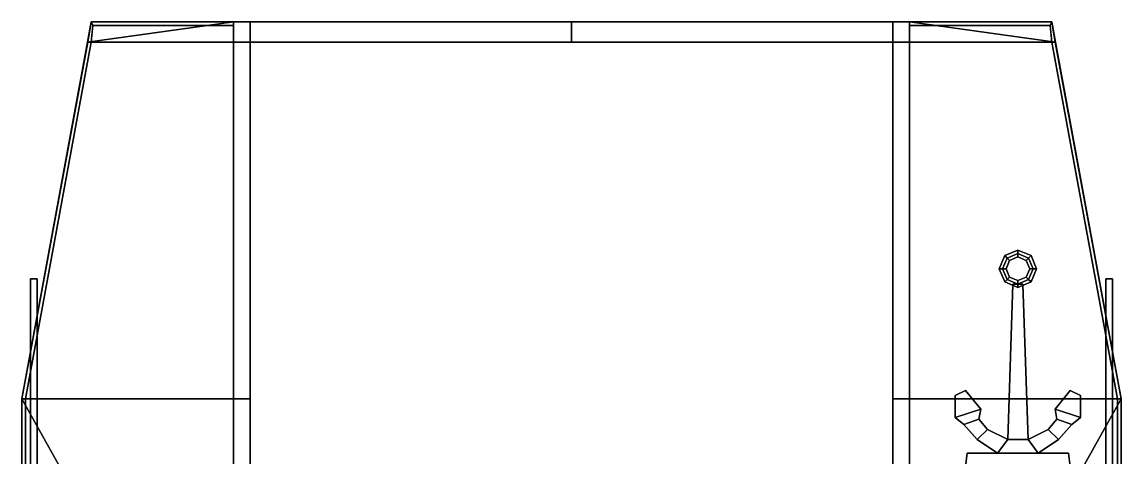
# Model space of a CAD drawing. Header units: millimetres. Extents: x -3.3 to 3.3, y -23.5 to 37.3.
# Drawn here: x -3.25 to 3.25, y 20.91 to 23.48 of the extents above; entities that cross this region are included whole.
import ezdxf

# ---------------------------------------------------------------- set-up
doc = ezdxf.new("R2010")
doc.units = ezdxf.units.MM
for name, color, linetype in [('doors', 1, 'Continuous'), ('railings', 6, 'Continuous'), ('ramp', 3, 'Continuous')]:
    doc.layers.add(name, color=color, linetype=linetype)

msp = doc.modelspace()

# ---------------------------------------------------------------- linework, layer by layer
for points in [[(-2.8621, 23.36, 2.17), (-3.25, 21.25, 2.17), (-2, 19.01, 2.17), (-2, 23.48, 2.17)], [(-2.84, 23.48, 1.07), (-2.8621, 23.36, 0.97), (-2.8621, 23.36, 2.17), (-2.84, 23.48, 2.17)], [(-1.9, 23.48, 1.07), (-1.9, 23.36, 0.97), (-2.8621, 23.36, 0.97), (-2.84, 23.48, 1.07)], [(-2.84, 23.48, 2.17), (-2.8621, 23.36, 2.17), (-2, 23.48, 2.17)], [(-2.84, 23.48, 2.17), (-2.86, 23.36, 2.17), (-2.86, 23.36, 2.74), (-2.84, 23.48, 2.74)], [(-2.83, 23.46, 2.17), (-2.84, 23.36, 2.17), (-2.86, 23.36, 2.17), (-2.84, 23.48, 2.17)], [(-2.84, 23.48, 2.74), (-2.86, 23.36, 2.74), (-2.84, 23.36, 2.74), (-2.83, 23.46, 2.74)], [(-1.9, 23.48, 2.17), (-1.9, 23.48, 1.07), (-2.84, 23.48, 1.07), (-2.84, 23.48, 2.17)], [(-2, 23.48, 2.74), (-2, 23.48, 2.17), (-2.84, 23.48, 2.17), (-2.84, 23.48, 2.74)], [(-2.84, 23.48, 2.17), (-2, 23.48, 2.17), (-2, 23.46, 2.17), (-2.83, 23.46, 2.17)], [(-2.83, 23.46, 2.74), (-2, 23.46, 2.74), (-2, 23.48, 2.74), (-2.84, 23.48, 2.74)], [(-2, 23.46, 2.74), (-2, 23.46, 2.17), (-2, 23.48, 2.17), (-2, 23.48, 2.74)], [(2.84, 23.48, 2.17), (2.84, 23.48, 1.07), (1.9, 23.48, 1.07), (1.9, 23.48, 2.17)], [(2.84, 23.48, 1.07), (2.8621, 23.36, 0.97), (1.9, 23.36, 0.97), (1.9, 23.48, 1.07)], [(2, 23.48, 2.17), (2, 19.01, 2.17), (3.25, 21.25, 2.17), (2.8621, 23.36, 2.17)], [(2, 23.48, 2.74), (2, 23.48, 2.17), (2, 23.46, 2.17), (2, 23.46, 2.74)], [(2.84, 23.48, 2.74), (2.84, 23.48, 2.17), (2, 23.48, 2.17), (2, 23.48, 2.74)], [(2, 23.48, 2.17), (2.84, 23.48, 2.17), (2.83, 23.46, 2.17), (2, 23.46, 2.17)], [(2, 23.48, 2.17), (2, 23.48, 2.17), (2.8621, 23.36, 2.17), (2.84, 23.48, 2.17)], [(2, 23.46, 2.74), (2.83, 23.46, 2.74), (2.84, 23.48, 2.74), (2, 23.48, 2.74)], [(2.84, 23.48, 2.17), (2.86, 23.36, 2.17), (2.84, 23.36, 2.17), (2.83, 23.46, 2.17)], [(2.83, 23.46, 2.74), (2.84, 23.36, 2.74), (2.86, 23.36, 2.74), (2.84, 23.48, 2.74)], [(2.8621, 23.36, 2.17), (2.8621, 23.36, 0.97), (2.84, 23.48, 1.07), (2.84, 23.48, 2.17)], [(2.86, 23.36, 2.74), (2.86, 23.36, 2.17), (2.84, 23.48, 2.17), (2.84, 23.48, 2.74)], [(-2.84, 23.36, 2.74), (-2.84, 23.36, 2.17), (-2.83, 23.46, 2.17), (-2.83, 23.46, 2.74)], [(-2.83, 23.46, 2.17), (-2, 23.46, 2.17), (-2, 23.46, 2.74), (-2.83, 23.46, 2.74)], [(2, 23.46, 2.17), (2.83, 23.46, 2.17), (2.83, 23.46, 2.74), (2, 23.46, 2.74)], [(2.83, 23.46, 2.17), (2.84, 23.36, 2.17), (2.84, 23.36, 2.74), (2.83, 23.46, 2.74)], [(-2.8621, 23.36, 0.97), (-3.25, 21.25, 0.49), (-3.25, 21.25, 2.17), (-2.8621, 23.36, 2.17)], [(-1.9, 23.36, 0.97), (-1.9, 21.25, 0.49), (-3.25, 21.25, 0.49), (-2.8621, 23.36, 0.97)], [(-2.86, 23.36, 2.17), (-3.25, 21.25, 2.17), (-3.25, 21.25, 2.59), (-2.86, 23.36, 2.74)], [(-2.84, 23.36, 2.17), (-3.23, 21.25, 2.17), (-3.25, 21.25, 2.17), (-2.86, 23.36, 2.17)], [(-2.86, 23.36, 2.74), (-3.25, 21.25, 2.59), (-3.23, 21.25, 2.59), (-2.84, 23.36, 2.74)], [(-3.23, 21.25, 2.59), (-3.23, 21.25, 2.17), (-2.84, 23.36, 2.17), (-2.84, 23.36, 2.74)], [(2.8621, 23.36, 0.97), (3.25, 21.25, 0.49), (1.9, 21.25, 0.49), (1.9, 23.36, 0.97)], [(2.84, 23.36, 2.74), (3.23, 21.25, 2.59), (3.25, 21.25, 2.59), (2.86, 23.36, 2.74)], [(2.86, 23.36, 2.17), (3.25, 21.25, 2.17), (3.23, 21.25, 2.17), (2.84, 23.36, 2.17)], [(2.84, 23.36, 2.17), (3.23, 21.25, 2.17), (3.23, 21.25, 2.59), (2.84, 23.36, 2.74)], [(3.25, 21.25, 2.59), (3.25, 21.25, 2.17), (2.86, 23.36, 2.17), (2.86, 23.36, 2.74)], [(3.25, 21.25, 2.17), (3.25, 21.25, 0.49), (2.8621, 23.36, 0.97), (2.8621, 23.36, 2.17)], [(2.64, 22.13, 2.22), (2.64, 22.11, 2.2), (2.5764, 22.0836, 2.2), (2.5622, 22.0978, 2.22)], [(2.64, 22.11, 2.24), (2.64, 22.13, 2.22), (2.5622, 22.0978, 2.22), (2.5764, 22.0836, 2.24)], [(2.64, 22.09, 2.22), (2.64, 22.11, 2.24), (2.5764, 22.0836, 2.24), (2.5905, 22.0695, 2.22)], [(2.64, 22.11, 2.2), (2.64, 22.09, 2.22), (2.5905, 22.0695, 2.22), (2.5764, 22.0836, 2.2)], [(2.7178, 22.0978, 2.22), (2.7036, 22.0836, 2.2), (2.64, 22.11, 2.2), (2.64, 22.13, 2.22)], [(2.7036, 22.0836, 2.24), (2.7178, 22.0978, 2.22), (2.64, 22.13, 2.22), (2.64, 22.11, 2.24)], [(2.6895, 22.0695, 2.22), (2.7036, 22.0836, 2.24), (2.64, 22.11, 2.24), (2.64, 22.09, 2.22)], [(2.7036, 22.0836, 2.2), (2.6895, 22.0695, 2.22), (2.64, 22.09, 2.22), (2.64, 22.11, 2.2)], [(2.5622, 22.0978, 2.22), (2.5764, 22.0836, 2.2), (2.55, 22.02, 2.2), (2.53, 22.02, 2.22)], [(2.5764, 22.0836, 2.24), (2.5622, 22.0978, 2.22), (2.53, 22.02, 2.22), (2.55, 22.02, 2.24)], [(2.5905, 22.0695, 2.22), (2.5764, 22.0836, 2.24), (2.55, 22.02, 2.24), (2.57, 22.02, 2.22)], [(2.5764, 22.0836, 2.2), (2.5905, 22.0695, 2.22), (2.57, 22.02, 2.22), (2.55, 22.02, 2.2)], [(2.71, 22.02, 2.22), (2.73, 22.02, 2.24), (2.7036, 22.0836, 2.24), (2.6895, 22.0695, 2.22)], [(2.73, 22.02, 2.2), (2.71, 22.02, 2.22), (2.6895, 22.0695, 2.22), (2.7036, 22.0836, 2.2)], [(2.75, 22.02, 2.22), (2.73, 22.02, 2.2), (2.7036, 22.0836, 2.2), (2.7178, 22.0978, 2.22)], [(2.73, 22.02, 2.24), (2.75, 22.02, 2.22), (2.7178, 22.0978, 2.22), (2.7036, 22.0836, 2.24)], [(2.53, 22.02, 2.22), (2.55, 22.02, 2.2), (2.5764, 21.9564, 2.2), (2.5622, 21.9422, 2.22)], [(2.55, 22.02, 2.24), (2.53, 22.02, 2.22), (2.5622, 21.9422, 2.22), (2.5764, 21.9564, 2.24)], [(2.57, 22.02, 2.22), (2.55, 22.02, 2.24), (2.5764, 21.9564, 2.24), (2.5905, 21.9705, 2.22)], [(2.55, 22.02, 2.2), (2.57, 22.02, 2.22), (2.5905, 21.9705, 2.22), (2.5764, 21.9564, 2.2)], [(2.5905, 21.9705, 2.22), (2.5764, 21.9564, 2.24), (2.64, 21.93, 2.24), (2.64, 21.95, 2.22)], [(2.5764, 21.9564, 2.2), (2.5905, 21.9705, 2.22), (2.64, 21.95, 2.22), (2.64, 21.93, 2.2)], [(2.64, 21.95, 2.22), (2.64, 21.93, 2.24), (2.7036, 21.9564, 2.24), (2.6895, 21.9705, 2.22)], [(2.64, 21.93, 2.2), (2.64, 21.95, 2.22), (2.6895, 21.9705, 2.22), (2.7036, 21.9564, 2.2)], [(2.6895, 21.9705, 2.22), (2.7036, 21.9564, 2.24), (2.73, 22.02, 2.24), (2.71, 22.02, 2.22)], [(2.7036, 21.9564, 2.2), (2.6895, 21.9705, 2.22), (2.71, 22.02, 2.22), (2.73, 22.02, 2.2)], [(2.7178, 21.9422, 2.22), (2.7036, 21.9564, 2.2), (2.73, 22.02, 2.2), (2.75, 22.02, 2.22)], [(2.7036, 21.9564, 2.24), (2.7178, 21.9422, 2.22), (2.75, 22.02, 2.22), (2.73, 22.02, 2.24)], [(2.5622, 21.9422, 2.22), (2.5764, 21.9564, 2.2), (2.64, 21.93, 2.2), (2.64, 21.91, 2.22)], [(2.5764, 21.9564, 2.24), (2.5622, 21.9422, 2.22), (2.64, 21.91, 2.22), (2.64, 21.93, 2.24)], [(2.61, 21.93, 2.2), (2.58, 21.01, 2.17), (2.58, 21.01, 2.27), (2.61, 21.93, 2.24)], [(2.67, 21.93, 2.2), (2.7, 21.01, 2.17), (2.58, 21.01, 2.17), (2.61, 21.93, 2.2)], [(2.58, 21.01, 2.27), (2.7, 21.01, 2.27), (2.67, 21.93, 2.24), (2.61, 21.93, 2.24)], [(2.61, 21.93, 2.24), (2.67, 21.93, 2.24), (2.67, 21.93, 2.2), (2.61, 21.93, 2.2)], [(2.64, 21.91, 2.22), (2.64, 21.93, 2.2), (2.7036, 21.9564, 2.2), (2.7178, 21.9422, 2.22)], [(2.64, 21.93, 2.24), (2.64, 21.91, 2.22), (2.7178, 21.9422, 2.22), (2.7036, 21.9564, 2.24)], [(2.67, 21.93, 2.24), (2.7, 21.01, 2.27), (2.7, 21.01, 2.17), (2.67, 21.93, 2.2)], [(2.33, 21.3, 2.17), (2.27, 21.27, 2.17), (2.27, 21.27, 2.27), (2.33, 21.3, 2.27)], [(2.42, 21.19, 2.17), (2.27, 21.14, 2.17), (2.27, 21.27, 2.17), (2.33, 21.3, 2.17)], [(2.27, 21.27, 2.27), (2.27, 21.14, 2.27), (2.42, 21.19, 2.27), (2.33, 21.3, 2.27)], [(2.27, 21.27, 2.17), (2.27, 21.14, 2.17), (2.27, 21.14, 2.27), (2.27, 21.27, 2.27)], [(2.33, 21.3, 2.27), (2.42, 21.19, 2.27), (2.42, 21.19, 2.17), (2.33, 21.3, 2.17)], [(2.86, 21.19, 2.27), (3.01, 21.14, 2.27), (3.01, 21.27, 2.27), (2.95, 21.3, 2.27)], [(2.95, 21.3, 2.17), (2.86, 21.19, 2.17), (2.86, 21.19, 2.27), (2.95, 21.3, 2.27)], [(3.01, 21.27, 2.17), (3.01, 21.14, 2.17), (2.86, 21.19, 2.17), (2.95, 21.3, 2.17)], [(2.95, 21.3, 2.27), (3.01, 21.27, 2.27), (3.01, 21.27, 2.17), (2.95, 21.3, 2.17)], [(3.01, 21.27, 2.27), (3.01, 21.14, 2.27), (3.01, 21.14, 2.17), (3.01, 21.27, 2.17)], [(-3.25, 21.25, 0.49), (-3.25, 19.01), (-3.25, 19.01, 2.17), (-3.25, 21.25, 2.17)], [(-1.9, 21.25, 0.49), (-1.9, 20.46, 0.3172), (-3.25, 19.01), (-3.25, 21.25, 0.49)], [(-3.25, 21.25, 2.17), (-3.25, 19.01, 2.17), (-2, 19.01, 2.17)], [(-3.25, 21.25, 2.17), (-3.25, 18.01, 2.17), (-3.25, 18.01, 2.3), (-3.25, 21.25, 2.59)], [(-3.25, 21.25, 2.59), (-3.25, 18.01, 2.3), (-3.25, 18.08, 2.38), (-3.25, 21.25, 2.59)], [(-3.25, 21.25, 2.59), (-3.25, 18.08, 2.38), (-3.23, 18.08, 2.38), (-3.23, 21.25, 2.59)], [(-3.23, 18.01, 2.3), (-3.23, 18.01, 2.17), (-3.23, 21.25, 2.17), (-3.23, 21.25, 2.59)], [(-3.23, 18.08, 2.38), (-3.23, 18.01, 2.3), (-3.23, 21.25, 2.59)], [(3.25, 21.25, 0.49), (3.25, 19.01), (1.9, 20.46, 0.3172), (1.9, 21.25, 0.49)], [(2, 19.01, 2.17), (2, 19.01, 2.17), (3.25, 19.01, 2.17), (3.25, 21.25, 2.17)], [(2.41, 21.13, 2.17), (2.32, 21.1, 2.17), (2.27, 21.14, 2.17), (2.42, 21.19, 2.17)], [(2.27, 21.14, 2.27), (2.32, 21.1, 2.27), (2.41, 21.13, 2.27), (2.42, 21.19, 2.27)], [(2.42, 21.19, 2.27), (2.41, 21.13, 2.27), (2.41, 21.13, 2.17), (2.42, 21.19, 2.17)], [(2.87, 21.13, 2.27), (2.96, 21.1, 2.27), (3.01, 21.14, 2.27), (2.86, 21.19, 2.27)], [(2.86, 21.19, 2.17), (2.87, 21.13, 2.17), (2.87, 21.13, 2.27), (2.86, 21.19, 2.27)], [(3.01, 21.14, 2.17), (2.96, 21.1, 2.17), (2.87, 21.13, 2.17), (2.86, 21.19, 2.17)], [(3.23, 21.25, 2.59), (3.23, 18.01, 2.3), (3.23, 18.08, 2.38), (3.23, 21.25, 2.59)], [(3.23, 21.25, 2.59), (3.23, 18.08, 2.38), (3.25, 18.08, 2.38), (3.25, 21.25, 2.59)], [(3.23, 21.25, 2.17), (3.23, 18.01, 2.17), (3.23, 18.01, 2.3), (3.23, 21.25, 2.59)], [(3.25, 19.01, 2.17), (3.25, 19.01), (3.25, 21.25, 0.49), (3.25, 21.25, 2.17)], [(3.25, 18.08, 2.38), (3.25, 18.01, 2.3), (3.25, 21.25, 2.59)], [(3.25, 18.01, 2.3), (3.25, 18.01, 2.17), (3.25, 21.25, 2.17), (3.25, 21.25, 2.59)], [(2.27, 21.14, 2.17), (2.32, 21.1, 2.17), (2.32, 21.1, 2.27), (2.27, 21.14, 2.27)], [(2.46, 21.07, 2.17), (2.4, 21.01, 2.17), (2.32, 21.1, 2.17), (2.41, 21.13, 2.17)], [(2.32, 21.1, 2.27), (2.4, 21.01, 2.27), (2.46, 21.07, 2.27), (2.41, 21.13, 2.27)], [(2.41, 21.13, 2.27), (2.46, 21.07, 2.27), (2.46, 21.07, 2.17), (2.41, 21.13, 2.17)], [(2.82, 21.07, 2.27), (2.88, 21.01, 2.27), (2.96, 21.1, 2.27), (2.87, 21.13, 2.27)], [(2.87, 21.13, 2.17), (2.82, 21.07, 2.17), (2.82, 21.07, 2.27), (2.87, 21.13, 2.27)], [(2.96, 21.1, 2.17), (2.88, 21.01, 2.17), (2.82, 21.07, 2.17), (2.87, 21.13, 2.17)], [(3.01, 21.14, 2.27), (2.96, 21.1, 2.27), (2.96, 21.1, 2.17), (3.01, 21.14, 2.17)], [(2.32, 21.1, 2.17), (2.4, 21.01, 2.17), (2.4, 21.01, 2.27), (2.32, 21.1, 2.27)], [(2.58, 21.01, 2.17), (2.52, 20.93, 2.17), (2.4, 21.01, 2.17), (2.46, 21.07, 2.17)], [(2.4, 21.01, 2.27), (2.52, 20.93, 2.27), (2.58, 21.01, 2.27), (2.46, 21.07, 2.27)], [(2.46, 21.07, 2.27), (2.58, 21.01, 2.27), (2.58, 21.01, 2.17), (2.46, 21.07, 2.17)], [(2.7, 21.01, 2.27), (2.76, 20.93, 2.27), (2.88, 21.01, 2.27), (2.82, 21.07, 2.27)], [(2.82, 21.07, 2.17), (2.7, 21.01, 2.17), (2.7, 21.01, 2.27), (2.82, 21.07, 2.27)], [(2.88, 21.01, 2.17), (2.76, 20.93, 2.17), (2.7, 21.01, 2.17), (2.82, 21.07, 2.17)], [(2.96, 21.1, 2.27), (2.88, 21.01, 2.27), (2.88, 21.01, 2.17), (2.96, 21.1, 2.17)], [(2.4, 21.01, 2.17), (2.52, 20.93, 2.17), (2.52, 20.93, 2.27), (2.4, 21.01, 2.27)], [(2.7, 21.01, 2.17), (2.76, 20.93, 2.17), (2.52, 20.93, 2.17), (2.58, 21.01, 2.17)], [(2.52, 20.93, 2.27), (2.76, 20.93, 2.27), (2.7, 21.01, 2.27), (2.58, 21.01, 2.27)], [(2.88, 21.01, 2.27), (2.76, 20.93, 2.27), (2.76, 20.93, 2.17), (2.88, 21.01, 2.17)], [(2.34, 20.93, 2.17), (2.33, 20.85, 2.17), (2.33, 20.85, 2.27), (2.34, 20.93, 2.27)], [(2.94, 20.93, 2.17), (2.95, 20.85, 2.17), (2.33, 20.85, 2.17), (2.34, 20.93, 2.17)], [(2.33, 20.85, 2.27), (2.95, 20.85, 2.27), (2.94, 20.93, 2.27), (2.34, 20.93, 2.27)], [(2.34, 20.93, 2.27), (2.52, 20.93, 2.27), (2.52, 20.93, 2.17), (2.34, 20.93, 2.17)], [(2.76, 20.93, 2.27), (2.94, 20.93, 2.27), (2.94, 20.93, 2.17), (2.76, 20.93, 2.17)], [(2.94, 20.93, 2.27), (2.95, 20.85, 2.27), (2.95, 20.85, 2.17), (2.94, 20.93, 2.17)]]:
    msp.add_3dface(points)
at = {"color": 3}
for points in [[(-2, 23.48, 2.17), (-2, 11.72, 2.17), (-2, 11.72, 3.41), (-2, 23.48, 2.27)], [(-2, 23.48, 2.27), (-2, 11.72, 3.41), (-1.9, 11.72, 3.41), (-1.9, 23.48, 2.27)], [(-1.9, 23.48, 2.27), (-1.9, 23.48, 2.17), (-2, 23.48, 2.17), (-2, 23.48, 2.27)], [(-1.9, 23.48, 2.17), (-1.9, 23.36, 0.97), (-1.9, 23.36, 0.97), (-1.9, 23.48, 1.07)], [(-1.9, 23.48, 2.17), (-1.9, 20.46, 0.39), (-1.9, 21.25, 0.49), (-1.9, 23.36, 0.97)], [(-1.9, 23.48, 2.17), (-1.9, 11.72, 3.32), (-1.9, 18.62, 0.39), (-1.9, 20.46, 0.39)], [(-1.9, 23.48, 2.17), (-1.9, 23.48, 2.27), (-1.9, 11.72, 3.41), (-1.9, 11.72, 3.32)], [(1.9, 23.48, 1.07), (1.9, 23.36, 0.97), (1.9, 23.36, 0.97), (1.9, 23.48, 2.17)], [(1.9, 23.36, 0.97), (1.9, 21.25, 0.49), (1.9, 20.46, 0.39), (1.9, 23.48, 2.17)], [(1.9, 20.46, 0.39), (1.9, 18.62, 0.39), (1.9, 11.72, 3.32), (1.9, 23.48, 2.17)], [(1.9, 11.72, 3.32), (1.9, 11.72, 3.41), (1.9, 23.48, 2.27), (1.9, 23.48, 2.17)], [(1.9, 23.48, 2.27), (1.9, 11.72, 3.41), (2, 11.72, 3.41), (2, 23.48, 2.27)], [(2, 23.48, 2.27), (2, 23.48, 2.17), (1.9, 23.48, 2.17), (1.9, 23.48, 2.27)], [(2, 11.72, 3.41), (2, 11.72, 2.17), (2, 23.48, 2.17), (2, 23.48, 2.27)], [(-1.9, 21.25, 0.49), (-1.9, 21.25, 0.49), (-1.9, 20.46, 0.39), (-1.9, 20.46, 0.3172)], [(1.9, 20.46, 0.3172), (1.9, 20.46, 0.39), (1.9, 21.25, 0.49)]]:
    msp.add_3dface(points, dxfattribs=at)
at = {"layer": 'doors'}
for points in [[(0, 23.48, 2.17), (0, 23.48, 1.07), (-1.9, 23.48, 1.07), (-1.9, 23.48, 2.17)], [(-1.9, 23.48, 1.07), (-1.9, 23.36, 1.04), (-1.9, 23.36, 2.17), (-1.9, 23.48, 2.17)], [(0, 23.48, 1.07), (0, 23.36, 1.04), (-1.9, 23.36, 1.04), (-1.9, 23.48, 1.07)], [(-1.9, 23.48, 2.17), (-1.9, 23.36, 2.17), (0, 23.36, 2.17), (0, 23.48, 2.17)], [(0, 23.48, 1.07), (0, 23.36, 1.04), (0, 23.36, 2.17), (0, 23.48, 2.17)], [(1.9, 23.48, 2.17), (1.9, 23.48, 1.07), (0, 23.48, 1.07), (0, 23.48, 2.17)], [(0, 23.36, 2.17), (0, 23.36, 1.04), (0, 23.48, 1.07), (0, 23.48, 2.17)], [(1.9, 23.48, 1.07), (1.9, 23.36, 1.04), (0, 23.36, 1.04), (0, 23.48, 1.07)], [(0, 23.48, 2.17), (0, 23.36, 2.17), (1.9, 23.36, 2.17), (1.9, 23.48, 2.17)], [(1.9, 23.36, 2.17), (1.9, 23.36, 1.04), (1.9, 23.48, 1.07), (1.9, 23.48, 2.17)], [(-1.9, 23.36, 2.17), (-1.9, 23.36, 1.04), (0, 23.36, 1.04), (0, 23.36, 2.17)], [(0, 23.36, 2.17), (0, 23.36, 1.04), (1.9, 23.36, 1.04), (1.9, 23.36, 2.17)]]:
    msp.add_3dface(points, dxfattribs=at)
at = {"layer": 'railings'}
for points in [[(-3.16, 21.96, 2.64), (-3.16, 20.36, 3.11), (-3.2, 20.36, 3.11), (-3.2, 21.96, 2.64)], [(-3.2, 21.96, 2.64), (-3.2, 20.36, 3.11), (-3.16, 20.36, 3.11), (-3.16, 21.96, 2.64)], [(3.2, 21.96, 2.64), (3.2, 20.36, 3.11), (3.16, 20.36, 3.11), (3.16, 21.96, 2.64)], [(3.16, 21.96, 2.64), (3.16, 20.36, 3.11), (3.2, 20.36, 3.11), (3.2, 21.96, 2.64)]]:
    msp.add_3dface(points, dxfattribs=at)
at = {"layer": 'ramp'}
for points in [[(1.9, 23.48, 1.07), (1.9, 23.36, 0.97), (-1.9, 23.36, 0.97), (-1.9, 23.48, 1.07)], [(-1.9, 23.48, 1.07), (-1.9, 23.36, 1.04), (1.9, 23.36, 1.04), (1.9, 23.48, 1.07)], [(-1.9, 23.48, 1.07), (-1.9, 23.36, 0.97), (-1.9, 23.36, 1.04), (-1.9, 23.48, 1.07)], [(1.9, 23.36, 1.04), (1.9, 23.36, 0.97), (1.9, 23.48, 1.07)], [(-1.9, 23.36, 1.04), (-1.9, 20.46, 0.39), (1.9, 20.46, 0.39), (1.9, 23.36, 1.04)], [(1.9, 23.36, 0.97), (1.9, 20.46, 0.32), (-1.9, 20.46, 0.32), (-1.9, 23.36, 0.97)], [(-1.9, 23.36, 0.97), (-1.9, 20.46, 0.32), (-1.9, 20.46, 0.39), (-1.9, 23.36, 1.04)], [(1.9, 20.46, 0.39), (1.9, 20.46, 0.32), (1.9, 23.36, 0.97), (1.9, 23.36, 1.04)]]:
    msp.add_3dface(points, dxfattribs=at)

doc.saveas('drawing.dxf')
